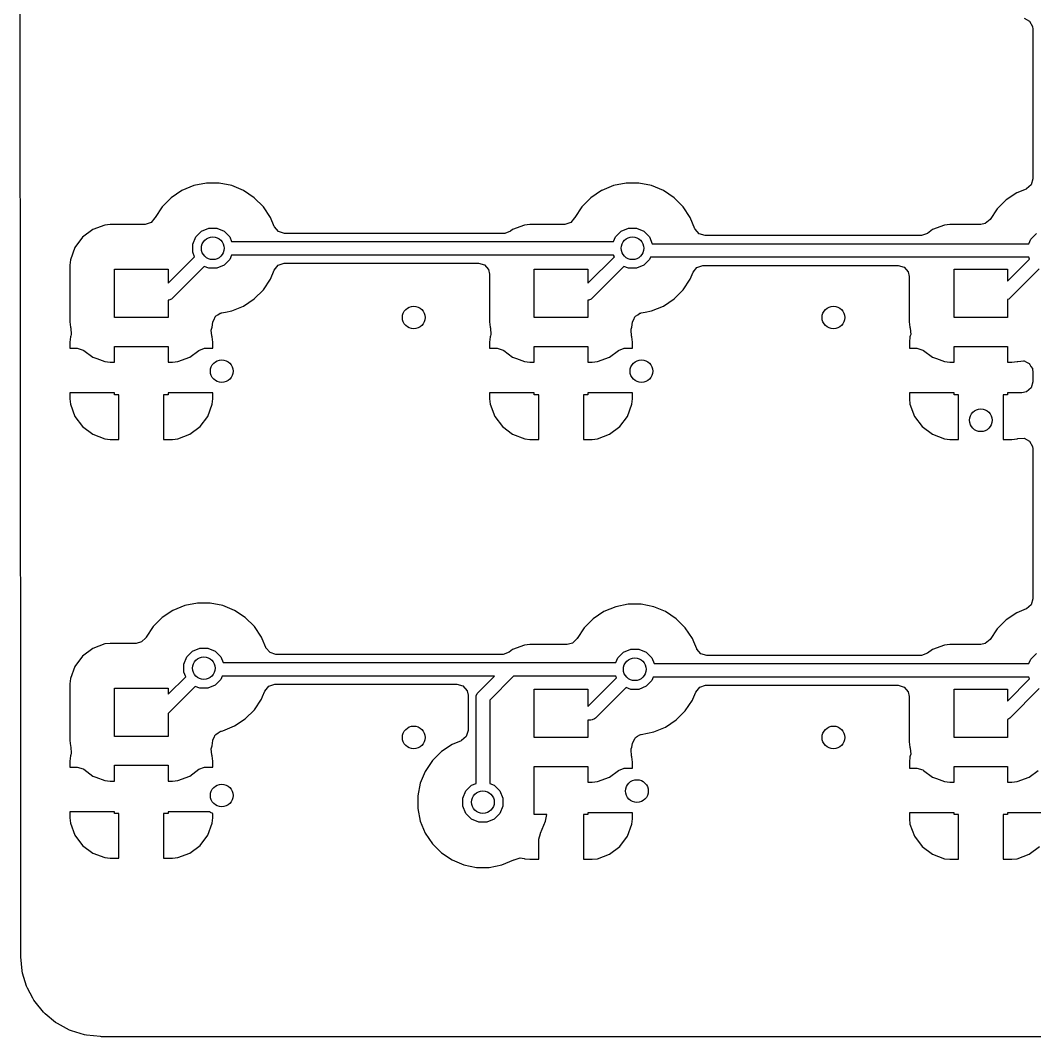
# Model space of a CAD drawing. Header units: inches. Extents: x 4.885 to 5.705, y -4.488 to -3.591.
# Drawn here: x 4.8856 to 5.3328, y -4.4882 to -4.0403 of the extents above; entities that cross this region are included whole.
import ezdxf

# ---------------------------------------------------------------- set-up
doc = ezdxf.new("R2010")
doc.units = ezdxf.units.IN
doc.header["$MEASUREMENT"] = 0
doc.layers.add('BLACK', color=250, linetype='CONTINUOUS')

msp = doc.modelspace()

# ---------------------------------------------------------------- linework, layer by layer
at = {"layer": 'BLACK', "linetype": 'CONTINUOUS'}
for p, q in [((4.88573, -4.20716), (4.88564, -4.02212)), ((5.32818, -4.03935), (5.33059, -4.04066)), ((5.33059, -4.04066), (5.33191, -4.04308)), ((5.33191, -4.04308), (5.33202, -4.04412)), ((5.33202, -4.04412), (5.33202, -4.11012)), ((5.33202, -4.11012), (5.33124, -4.11276)), ((4.95688, -4.11531), (4.95217, -4.11845)), ((4.9621, -4.11315), (4.95688, -4.11531)), ((4.95688, -4.11531), (4.95688, -4.11531)), ((4.96765, -4.11204), (4.9621, -4.11315)), ((4.9621, -4.11315), (4.9621, -4.11315)), ((4.9733, -4.11204), (4.96765, -4.11204)), ((4.96765, -4.11204), (4.96765, -4.11204)), ((4.97884, -4.11315), (4.9733, -4.11204)), ((4.9733, -4.11204), (4.9733, -4.11204)), ((4.97885, -4.11315), (4.97884, -4.11315)), ((4.98407, -4.11531), (4.97885, -4.11315)), ((4.98877, -4.11845), (4.98407, -4.11531)), ((4.98407, -4.11531), (4.98407, -4.11531)), ((5.14191, -4.11531), (5.13721, -4.11845)), ((5.14192, -4.11531), (5.14191, -4.11531)), ((5.14714, -4.11315), (5.14192, -4.11531)), ((5.15268, -4.11204), (5.14714, -4.11315)), ((5.14714, -4.11315), (5.14714, -4.11315)), ((5.15834, -4.11204), (5.15268, -4.11204)), ((5.15268, -4.11204), (5.15268, -4.11204)), ((5.16388, -4.11315), (5.15834, -4.11204)), ((5.15834, -4.11204), (5.15834, -4.11204)), ((5.16911, -4.11531), (5.16388, -4.11315)), ((5.16388, -4.11315), (5.16388, -4.11315)), ((5.17381, -4.11845), (5.16911, -4.11531)), ((5.16911, -4.11531), (5.16911, -4.11531)), ((5.32901, -4.11463), (5.32499, -4.11629)), ((5.32917, -4.11456), (5.32901, -4.11463)), ((5.33124, -4.11276), (5.32917, -4.11456)), ((4.95217, -4.11845), (4.94818, -4.12245)), ((4.95217, -4.11845), (4.95217, -4.11845)), ((4.99277, -4.12245), (4.98877, -4.11845)), ((4.98877, -4.11845), (4.98877, -4.11845)), ((5.13721, -4.11845), (5.13322, -4.12245)), ((5.13721, -4.11845), (5.13721, -4.11845)), ((5.17781, -4.12245), (5.17381, -4.11845)), ((5.17381, -4.11845), (5.17381, -4.11845)), ((5.32028, -4.11944), (5.31629, -4.12343)), ((5.32499, -4.11629), (5.32028, -4.11944)), ((5.32028, -4.11944), (5.32028, -4.11944)), ((5.32499, -4.11629), (5.32499, -4.11629)), ((4.94818, -4.12245), (4.94503, -4.12715)), ((4.94818, -4.12245), (4.94818, -4.12245)), ((4.99591, -4.12715), (4.99277, -4.12245)), ((4.99277, -4.12245), (4.99277, -4.12245)), ((5.13322, -4.12245), (5.13007, -4.12715)), ((5.13322, -4.12245), (5.13322, -4.12245)), ((5.18095, -4.12715), (5.17781, -4.12245)), ((5.17781, -4.12245), (5.17781, -4.12245)), ((5.31629, -4.12343), (5.31315, -4.12813)), ((5.31629, -4.12343), (5.31629, -4.12343)), ((4.94492, -4.12736), (4.94325, -4.12942)), ((4.94493, -4.12734), (4.94492, -4.12736)), ((4.94492, -4.12736), (4.94492, -4.12736)), ((4.94498, -4.12728), (4.94493, -4.12734)), ((4.94503, -4.12715), (4.94498, -4.12728)), ((4.94503, -4.12715), (4.94503, -4.12715)), ((4.99758, -4.13117), (4.99591, -4.12715)), ((4.99591, -4.12715), (4.99591, -4.12715)), ((5.12996, -4.12736), (5.12829, -4.12942)), ((5.12997, -4.12734), (5.12996, -4.12736)), ((5.12996, -4.12736), (5.12996, -4.12736)), ((5.13002, -4.12728), (5.12997, -4.12734)), ((5.13007, -4.12715), (5.13002, -4.12728)), ((5.13007, -4.12715), (5.13007, -4.12715)), ((5.18302, -4.13216), (5.18095, -4.12715)), ((5.18095, -4.12715), (5.18095, -4.12715)), ((5.31315, -4.12813), (5.31104, -4.12989)), ((4.91762, -4.13253), (4.91309, -4.13592)), ((4.92293, -4.13055), (4.91762, -4.13253)), ((4.91762, -4.13253), (4.91762, -4.13253)), ((4.92528, -4.1303), (4.92293, -4.13055)), ((4.94047, -4.1303), (4.92528, -4.1303)), ((4.92528, -4.1303), (4.92528, -4.1303)), ((4.94064, -4.13029), (4.94047, -4.1303)), ((4.94325, -4.12942), (4.94064, -4.13029)), ((4.96299, -4.13575), (4.96547, -4.13326)), ((4.96547, -4.13326), (4.96872, -4.13192)), ((4.96872, -4.13192), (4.97223, -4.13192)), ((4.97223, -4.13192), (4.97547, -4.13326)), ((4.97547, -4.13326), (4.97796, -4.13575)), ((4.99764, -4.13133), (4.99758, -4.13117)), ((4.99945, -4.13341), (4.99764, -4.13133)), ((5.00209, -4.13419), (4.99945, -4.13341)), ((5.10175, -4.13321), (5.09917, -4.13417)), ((5.10266, -4.13253), (5.10175, -4.13321)), ((5.10797, -4.13055), (5.10266, -4.13253)), ((5.10266, -4.13253), (5.10266, -4.13253)), ((5.11032, -4.1303), (5.10797, -4.13055)), ((5.12551, -4.1303), (5.11032, -4.1303)), ((5.11032, -4.1303), (5.11032, -4.1303)), ((5.12568, -4.13029), (5.12551, -4.1303)), ((5.12829, -4.12942), (5.12568, -4.13029)), ((5.14803, -4.13575), (5.15051, -4.13326)), ((5.15051, -4.13326), (5.15376, -4.13192)), ((5.15376, -4.13192), (5.15727, -4.13192)), ((5.15727, -4.13192), (5.16051, -4.13326)), ((5.16051, -4.13326), (5.163, -4.13575)), ((5.18309, -4.13232), (5.18302, -4.13216)), ((5.18489, -4.13439), (5.18309, -4.13232)), ((5.2877, -4.13253), (5.28548, -4.1342)), ((5.29301, -4.13055), (5.2877, -4.13253)), ((5.2877, -4.13253), (5.2877, -4.13253)), ((5.29536, -4.1303), (5.29301, -4.13055)), ((5.30909, -4.1303), (5.29536, -4.1303)), ((5.29536, -4.1303), (5.29536, -4.1303)), ((5.31104, -4.12989), (5.30909, -4.1303)), ((4.91309, -4.13592), (4.90969, -4.14046)), ((4.91309, -4.13592), (4.91309, -4.13592)), ((4.96165, -4.13899), (4.96299, -4.13575)), ((4.97796, -4.13575), (4.97878, -4.13775)), ((4.97878, -4.13775), (5.1472, -4.13775)), ((5.09883, -4.13419), (5.00209, -4.13419)), ((5.09917, -4.13417), (5.09883, -4.13419)), ((5.1472, -4.13775), (5.14803, -4.13575)), ((5.163, -4.13575), (5.16423, -4.13873)), ((5.18753, -4.13517), (5.18489, -4.13439)), ((5.28255, -4.13517), (5.18753, -4.13517)), ((5.2829, -4.13516), (5.28255, -4.13517)), ((5.28548, -4.1342), (5.2829, -4.13516)), ((5.33027, -4.13873), (5.3311, -4.13673)), ((5.3311, -4.13673), (5.33358, -4.13425)), ((4.90969, -4.14046), (4.90771, -4.14577)), ((4.90969, -4.14046), (4.90969, -4.14046)), ((4.96165, -4.1425), (4.96165, -4.13899)), ((4.96247, -4.1445), (4.96165, -4.1425)), ((5.16423, -4.13873), (5.33027, -4.13873)), ((4.90771, -4.14577), (4.90746, -4.14812)), ((4.90771, -4.14577), (4.90771, -4.14577)), ((4.95079, -4.15619), (4.96247, -4.1445)), ((4.97796, -4.14575), (4.97547, -4.14823)), ((4.97878, -4.14375), (4.97796, -4.14575)), ((5.1472, -4.14375), (4.97878, -4.14375)), ((4.9993, -4.14818), (5.00191, -4.14731)), ((5.00191, -4.14731), (5.00209, -4.14731)), ((5.00209, -4.14731), (5.08762, -4.14731)), ((5.08762, -4.14731), (5.09026, -4.14809)), ((5.13583, -4.15619), (5.14751, -4.1445)), ((5.14751, -4.1445), (5.1472, -4.14375)), ((5.163, -4.14575), (5.16051, -4.14823)), ((5.16342, -4.14473), (5.163, -4.14575)), ((5.33027, -4.14473), (5.16342, -4.14473)), ((5.32087, -4.15521), (5.33058, -4.14549)), ((5.33058, -4.14549), (5.33027, -4.14473)), ((4.90746, -4.14812), (4.90746, -4.14812)), ((4.90746, -4.14812), (4.90746, -4.14812)), ((4.90746, -4.14812), (4.90746, -4.17314)), ((4.92717, -4.17126), (4.92717, -4.15)), ((4.92717, -4.15), (4.95079, -4.15)), ((4.95079, -4.15), (4.95079, -4.15619)), ((4.96672, -4.14875), (4.95271, -4.16275)), ((4.96872, -4.14958), (4.96672, -4.14875)), ((4.97223, -4.14958), (4.96872, -4.14958)), ((4.97547, -4.14823), (4.97223, -4.14958)), ((4.99591, -4.15434), (4.99758, -4.15032)), ((4.99758, -4.15032), (4.9993, -4.14818)), ((5.09026, -4.14809), (5.09206, -4.15016)), ((5.09206, -4.15016), (5.0925, -4.15219)), ((5.1122, -4.17126), (5.1122, -4.15)), ((5.1122, -4.15), (5.13583, -4.15)), ((5.13583, -4.15), (5.13583, -4.15619)), ((5.15176, -4.14875), (5.13775, -4.16275)), ((5.15376, -4.14958), (5.15176, -4.14875)), ((5.15727, -4.14958), (5.15376, -4.14958)), ((5.16051, -4.14823), (5.15727, -4.14958)), ((5.18095, -4.15434), (5.18221, -4.15131)), ((5.18221, -4.15131), (5.18393, -4.14917)), ((5.18393, -4.14917), (5.18654, -4.1483)), ((5.18654, -4.1483), (5.18672, -4.1483)), ((5.18672, -4.1483), (5.27266, -4.1483)), ((5.27266, -4.1483), (5.2753, -4.14907)), ((5.2753, -4.14907), (5.2771, -4.15115)), ((5.2771, -4.15115), (5.27754, -4.15318)), ((5.29724, -4.17126), (5.29724, -4.15)), ((5.29724, -4.15), (5.32087, -4.15)), ((5.32087, -4.15), (5.32087, -4.15521)), ((5.33483, -4.14973), (5.32181, -4.16275)), ((4.99277, -4.15905), (4.99591, -4.15434)), ((5.0925, -4.15219), (5.0925, -4.17314)), ((5.17781, -4.15905), (5.18095, -4.15434)), ((5.27754, -4.15318), (5.27754, -4.17314)), ((4.98877, -4.16304), (4.99277, -4.15905)), ((5.17381, -4.16304), (5.17781, -4.15905)), ((4.95118, -4.16357), (4.95079, -4.16361)), ((4.95079, -4.16361), (4.95079, -4.17126)), ((4.95226, -4.16312), (4.95118, -4.16357)), ((4.95271, -4.16275), (4.95226, -4.16312)), ((4.98407, -4.16619), (4.98877, -4.16304)), ((5.13622, -4.16357), (5.13583, -4.16361)), ((5.13583, -4.16361), (5.13583, -4.17126)), ((5.1373, -4.16312), (5.13622, -4.16357)), ((5.13775, -4.16275), (5.1373, -4.16312)), ((5.16911, -4.16619), (5.17381, -4.16304)), ((5.32135, -4.16312), (5.32087, -4.16333)), ((5.32087, -4.16333), (5.32087, -4.17126)), ((5.32181, -4.16275), (5.32135, -4.16312)), ((4.97278, -4.17008), (4.97377, -4.1694)), ((4.97377, -4.1694), (4.97409, -4.16931)), ((4.97409, -4.16931), (4.97411, -4.1693)), ((4.97411, -4.1693), (4.97415, -4.1693)), ((4.97415, -4.1693), (4.97435, -4.16924)), ((4.97435, -4.16924), (4.97605, -4.1689)), ((4.97605, -4.1689), (4.97885, -4.16835)), ((4.97885, -4.16835), (4.98407, -4.16619)), ((5.15782, -4.17008), (5.1588, -4.1694)), ((5.1588, -4.1694), (5.15912, -4.16931)), ((5.15912, -4.16931), (5.15915, -4.1693)), ((5.15915, -4.1693), (5.15919, -4.1693)), ((5.15919, -4.1693), (5.15939, -4.16924)), ((5.15939, -4.16924), (5.16109, -4.1689)), ((5.16109, -4.1689), (5.16388, -4.16835)), ((5.16388, -4.16835), (5.16911, -4.16619)), ((4.90746, -4.17314), (4.90746, -4.17314)), ((4.90746, -4.17314), (4.90771, -4.17549)), ((4.95079, -4.17126), (4.92717, -4.17126)), ((4.97024, -4.17549), (4.97047, -4.17333)), ((4.97047, -4.17333), (4.97051, -4.17315)), ((4.97051, -4.17315), (4.97105, -4.17208)), ((4.97105, -4.17208), (4.97151, -4.17097)), ((4.97151, -4.17097), (4.97166, -4.17086)), ((4.97166, -4.17086), (4.97174, -4.17069)), ((4.97174, -4.17069), (4.97278, -4.17008)), ((5.0925, -4.17314), (5.0925, -4.17314)), ((5.0925, -4.17314), (5.09275, -4.17549)), ((5.13583, -4.17126), (5.1122, -4.17126)), ((5.15528, -4.17549), (5.15551, -4.17333)), ((5.15551, -4.17333), (5.15554, -4.17315)), ((5.15554, -4.17315), (5.15609, -4.17208)), ((5.15609, -4.17208), (5.15654, -4.17097)), ((5.15654, -4.17097), (5.1567, -4.17086)), ((5.1567, -4.17086), (5.15678, -4.17069)), ((5.15678, -4.17069), (5.15782, -4.17008)), ((5.27754, -4.17314), (5.27754, -4.17314)), ((5.27754, -4.17314), (5.27779, -4.17549)), ((5.32087, -4.17126), (5.29724, -4.17126)), ((4.90771, -4.17549), (4.90789, -4.17596)), ((4.90789, -4.17596), (4.90808, -4.1787)), ((4.96984, -4.17678), (4.96992, -4.17636)), ((4.97007, -4.17937), (4.96984, -4.17678)), ((4.96992, -4.17636), (4.97024, -4.17549)), ((5.09275, -4.17549), (5.09293, -4.17596)), ((5.09293, -4.17596), (5.09312, -4.1787)), ((5.15488, -4.17678), (5.15495, -4.17636)), ((5.1551, -4.17937), (5.15488, -4.17678)), ((5.15495, -4.17636), (5.15528, -4.17549)), ((5.27779, -4.17549), (5.27797, -4.17596)), ((5.27797, -4.17596), (5.27816, -4.1787)), ((4.90773, -4.17979), (4.90748, -4.18213)), ((4.90748, -4.18213), (4.90748, -4.1848)), ((4.90789, -4.17937), (4.90773, -4.17979)), ((4.90773, -4.17979), (4.90773, -4.17979)), ((4.90808, -4.1787), (4.90789, -4.17937)), ((4.97022, -4.17979), (4.97007, -4.17937)), ((4.97047, -4.18213), (4.97022, -4.17979)), ((4.97047, -4.1848), (4.97047, -4.18213)), ((4.97047, -4.18213), (4.97047, -4.18213)), ((5.09277, -4.17979), (5.09252, -4.18213)), ((5.09252, -4.18213), (5.09252, -4.1848)), ((5.09293, -4.17937), (5.09277, -4.17979)), ((5.09277, -4.17979), (5.09277, -4.17979)), ((5.09312, -4.1787), (5.09293, -4.17937)), ((5.15526, -4.17979), (5.1551, -4.17937)), ((5.15551, -4.18213), (5.15526, -4.17979)), ((5.15551, -4.1848), (5.15551, -4.18213)), ((5.15551, -4.18213), (5.15551, -4.18213)), ((5.27781, -4.17979), (5.27756, -4.18213)), ((5.27756, -4.18213), (5.27756, -4.1848)), ((5.27797, -4.17937), (5.27781, -4.17979)), ((5.27781, -4.17979), (5.27781, -4.17979)), ((5.27816, -4.1787), (5.27797, -4.17937)), ((4.90748, -4.1848), (4.91075, -4.1848)), ((4.91075, -4.1848), (4.91339, -4.18558)), ((4.91339, -4.18558), (4.91368, -4.18578)), ((4.91368, -4.18578), (4.91762, -4.18873)), ((4.92717, -4.19096), (4.92717, -4.18402)), ((4.92717, -4.18402), (4.95079, -4.18402)), ((4.95079, -4.18402), (4.95079, -4.19096)), ((4.96033, -4.18873), (4.96428, -4.18578)), ((4.96428, -4.18578), (4.96685, -4.18482)), ((4.96685, -4.18482), (4.9672, -4.1848)), ((4.9672, -4.1848), (4.97047, -4.1848)), ((5.09252, -4.1848), (5.09579, -4.1848)), ((5.09579, -4.1848), (5.09843, -4.18558)), ((5.09843, -4.18558), (5.09872, -4.18578)), ((5.09872, -4.18578), (5.10266, -4.18873)), ((5.1122, -4.19096), (5.1122, -4.18402)), ((5.1122, -4.18402), (5.13583, -4.18402)), ((5.13583, -4.18402), (5.13583, -4.19096)), ((5.14537, -4.18873), (5.14931, -4.18578)), ((5.14931, -4.18578), (5.15189, -4.18482)), ((5.15189, -4.18482), (5.15224, -4.1848)), ((5.15224, -4.1848), (5.15551, -4.1848)), ((5.27756, -4.1848), (5.28083, -4.1848)), ((5.28083, -4.1848), (5.28347, -4.18558)), ((5.28347, -4.18558), (5.28376, -4.18578)), ((5.28376, -4.18578), (5.2877, -4.18873)), ((5.29724, -4.19096), (5.29724, -4.18402)), ((5.29724, -4.18402), (5.32087, -4.18402)), ((5.32087, -4.18402), (5.32087, -4.19096)), ((4.91762, -4.18873), (4.91762, -4.18873)), ((4.91762, -4.18873), (4.91939, -4.18939)), ((4.91939, -4.18939), (4.92293, -4.19071)), ((4.92293, -4.19071), (4.92528, -4.19096)), ((4.92528, -4.19096), (4.92717, -4.19096)), ((4.95079, -4.19096), (4.95267, -4.19096)), ((4.95267, -4.19096), (4.95502, -4.19071)), ((4.95502, -4.19071), (4.96033, -4.18873)), ((5.10266, -4.18873), (5.10266, -4.18873)), ((5.10266, -4.18873), (5.10443, -4.18939)), ((5.10443, -4.18939), (5.10797, -4.19071)), ((5.10797, -4.19071), (5.11032, -4.19096)), ((5.11032, -4.19096), (5.1122, -4.19096)), ((5.13583, -4.19096), (5.13771, -4.19096)), ((5.13771, -4.19096), (5.14006, -4.19071)), ((5.14006, -4.19071), (5.14537, -4.18873)), ((5.2877, -4.18873), (5.2877, -4.18873)), ((5.2877, -4.18873), (5.28947, -4.18939)), ((5.28947, -4.18939), (5.29301, -4.19071)), ((5.29301, -4.19071), (5.29536, -4.19096)), ((5.29536, -4.19096), (5.29724, -4.19096)), ((5.32087, -4.19096), (5.32275, -4.19096)), ((5.32275, -4.19096), (5.3251, -4.19071)), ((5.3251, -4.19071), (5.32543, -4.19059)), ((5.32543, -4.19059), (5.32664, -4.1905)), ((5.32664, -4.1905), (5.32783, -4.19033)), ((5.32783, -4.19033), (5.328, -4.1904)), ((5.328, -4.1904), (5.32818, -4.19039)), ((5.32818, -4.19039), (5.32924, -4.19097)), ((5.32924, -4.19097), (5.33033, -4.19147)), ((5.33033, -4.19147), (5.33043, -4.19162)), ((5.33043, -4.19162), (5.33059, -4.19171)), ((5.33059, -4.19171), (5.33117, -4.19277)), ((5.33117, -4.19277), (5.33182, -4.19379)), ((5.33182, -4.19379), (5.33186, -4.19403)), ((5.33186, -4.19403), (5.33191, -4.19412)), ((5.33191, -4.19412), (5.33202, -4.19516)), ((5.33202, -4.19516), (5.33202, -4.19961)), ((5.33202, -4.19961), (5.33124, -4.20225)), ((4.92717, -4.20449), (4.90748, -4.20449)), ((4.90748, -4.20449), (4.90748, -4.20716)), ((4.92717, -4.20528), (4.92717, -4.20449)), ((4.92913, -4.20528), (4.92717, -4.20528)), ((4.92913, -4.22496), (4.92913, -4.20528)), ((4.95079, -4.20528), (4.94882, -4.20528)), ((4.94882, -4.20528), (4.94882, -4.22496)), ((4.97047, -4.20449), (4.95079, -4.20449)), ((4.95079, -4.20449), (4.95079, -4.20528)), ((4.97047, -4.20716), (4.97047, -4.20449)), ((5.1122, -4.20449), (5.09252, -4.20449)), ((5.09252, -4.20449), (5.09252, -4.20716)), ((5.1122, -4.20528), (5.1122, -4.20449)), ((5.11417, -4.20528), (5.1122, -4.20528)), ((5.11417, -4.22496), (5.11417, -4.20528)), ((5.13583, -4.20528), (5.13386, -4.20528)), ((5.13386, -4.20528), (5.13386, -4.22496)), ((5.15551, -4.20449), (5.13583, -4.20449)), ((5.13583, -4.20449), (5.13583, -4.20528)), ((5.15551, -4.20716), (5.15551, -4.20449)), ((5.29724, -4.20449), (5.27756, -4.20449)), ((5.27756, -4.20449), (5.27756, -4.20716)), ((5.29724, -4.20528), (5.29724, -4.20449)), ((5.29921, -4.20528), (5.29724, -4.20528)), ((5.29921, -4.22496), (5.29921, -4.20528)), ((5.32087, -4.20528), (5.3189, -4.20528)), ((5.3189, -4.20528), (5.3189, -4.22496)), ((5.32714, -4.20449), (5.32087, -4.20449)), ((5.32087, -4.20449), (5.32087, -4.20528)), ((5.32917, -4.20405), (5.32714, -4.20449)), ((5.33124, -4.20225), (5.32917, -4.20405)), ((4.8858, -4.36374), (4.88573, -4.20716)), ((4.90748, -4.20716), (4.90773, -4.2095)), ((4.90773, -4.2095), (4.90773, -4.2095)), ((4.90773, -4.2095), (4.90971, -4.21481)), ((4.96824, -4.21481), (4.97022, -4.2095)), ((4.97022, -4.2095), (4.97047, -4.20716)), ((4.97022, -4.2095), (4.97022, -4.2095)), ((4.97047, -4.20716), (4.97047, -4.20716)), ((5.09252, -4.20716), (5.09277, -4.2095)), ((5.09277, -4.2095), (5.09277, -4.2095)), ((5.09277, -4.2095), (5.09475, -4.21481)), ((5.15328, -4.21481), (5.15526, -4.2095)), ((5.15526, -4.2095), (5.15551, -4.20716)), ((5.15526, -4.2095), (5.15526, -4.2095)), ((5.15551, -4.20716), (5.15551, -4.20716)), ((5.27756, -4.20716), (5.27781, -4.2095)), ((5.27781, -4.2095), (5.27781, -4.2095)), ((5.27781, -4.2095), (5.27979, -4.21481)), ((4.90971, -4.21481), (4.90971, -4.21481)), ((4.90971, -4.21481), (4.9131, -4.21934)), ((4.96485, -4.21934), (4.96824, -4.21481)), ((4.96824, -4.21481), (4.96824, -4.21481)), ((5.09475, -4.21481), (5.09475, -4.21481)), ((5.09475, -4.21481), (5.09814, -4.21934)), ((5.14989, -4.21934), (5.15328, -4.21481)), ((5.15328, -4.21481), (5.15328, -4.21481)), ((5.27979, -4.21481), (5.27979, -4.21481)), ((5.27979, -4.21481), (5.28318, -4.21934)), ((4.9131, -4.21934), (4.9131, -4.21934)), ((4.9131, -4.21934), (4.91763, -4.22273)), ((4.91763, -4.22273), (4.91763, -4.22273)), ((4.91763, -4.22273), (4.92294, -4.22471)), ((4.95501, -4.22471), (4.96032, -4.22273)), ((4.96032, -4.22273), (4.96485, -4.21934)), ((4.96032, -4.22273), (4.96032, -4.22273)), ((4.96485, -4.21934), (4.96485, -4.21934)), ((5.09814, -4.21934), (5.09814, -4.21934)), ((5.09814, -4.21934), (5.10267, -4.22273)), ((5.10267, -4.22273), (5.10267, -4.22273)), ((5.10267, -4.22273), (5.10798, -4.22471)), ((5.14005, -4.22471), (5.14536, -4.22273)), ((5.14536, -4.22273), (5.14989, -4.21934)), ((5.14536, -4.22273), (5.14536, -4.22273)), ((5.14989, -4.21934), (5.14989, -4.21934)), ((5.28318, -4.21934), (5.28318, -4.21934)), ((5.28318, -4.21934), (5.28771, -4.22273)), ((5.28771, -4.22273), (5.28771, -4.22273)), ((5.28771, -4.22273), (5.29302, -4.22471)), ((4.92294, -4.22471), (4.92294, -4.22471)), ((4.92294, -4.22471), (4.92528, -4.22496)), ((4.92528, -4.22496), (4.92528, -4.22496)), ((4.92528, -4.22496), (4.92913, -4.22496)), ((4.94882, -4.22496), (4.95267, -4.22496)), ((4.95267, -4.22496), (4.95501, -4.22471)), ((4.95267, -4.22496), (4.95267, -4.22496)), ((4.95501, -4.22471), (4.95501, -4.22471)), ((5.10798, -4.22471), (5.10798, -4.22471)), ((5.10798, -4.22471), (5.11032, -4.22496)), ((5.11032, -4.22496), (5.11032, -4.22496)), ((5.11032, -4.22496), (5.11417, -4.22496)), ((5.13386, -4.22496), (5.13771, -4.22496)), ((5.13771, -4.22496), (5.14005, -4.22471)), ((5.13771, -4.22496), (5.13771, -4.22496)), ((5.14005, -4.22471), (5.14005, -4.22471)), ((5.29302, -4.22471), (5.29302, -4.22471)), ((5.29302, -4.22471), (5.29536, -4.22496)), ((5.29536, -4.22496), (5.29536, -4.22496)), ((5.29536, -4.22496), (5.29921, -4.22496)), ((5.3189, -4.22496), (5.32275, -4.22496)), ((5.32275, -4.22496), (5.32509, -4.22471)), ((5.32275, -4.22496), (5.32275, -4.22496)), ((5.32509, -4.22471), (5.32543, -4.22458)), ((5.32509, -4.22471), (5.32509, -4.22471)), ((5.32543, -4.22458), (5.32818, -4.22439)), ((5.32818, -4.22439), (5.33059, -4.2257)), ((5.33059, -4.2257), (5.33191, -4.22812)), ((5.33191, -4.22812), (5.33202, -4.22916)), ((5.33202, -4.22916), (5.33202, -4.29516)), ((4.95816, -4.29819), (4.95294, -4.30035)), ((4.96371, -4.29708), (4.95816, -4.29819)), ((4.95816, -4.29819), (4.95816, -4.29819)), ((4.96936, -4.29708), (4.96371, -4.29708)), ((4.96371, -4.29708), (4.96371, -4.29708)), ((4.97491, -4.29819), (4.96936, -4.29708)), ((4.96936, -4.29708), (4.96936, -4.29708)), ((4.98013, -4.30035), (4.97491, -4.29819)), ((4.97491, -4.29819), (4.97491, -4.29819)), ((5.14812, -4.29868), (5.1429, -4.30084)), ((5.15367, -4.29757), (5.14812, -4.29868)), ((5.14812, -4.29868), (5.14812, -4.29868)), ((5.15932, -4.29757), (5.15367, -4.29757)), ((5.15367, -4.29757), (5.15367, -4.29757)), ((5.16487, -4.29868), (5.15932, -4.29757)), ((5.15932, -4.29757), (5.15932, -4.29757)), ((5.17009, -4.30084), (5.16487, -4.29868)), ((5.16487, -4.29868), (5.16487, -4.29868)), ((5.32917, -4.2996), (5.32901, -4.29967)), ((5.33124, -4.2978), (5.32917, -4.2996)), ((5.33202, -4.29516), (5.33124, -4.2978)), ((4.94824, -4.30349), (4.94424, -4.30749)), ((4.95294, -4.30035), (4.94824, -4.30349)), ((4.94824, -4.30349), (4.94824, -4.30349)), ((4.95294, -4.30035), (4.95294, -4.30035)), ((4.98483, -4.30349), (4.98013, -4.30035)), ((4.98013, -4.30035), (4.98013, -4.30035)), ((4.98883, -4.30749), (4.98483, -4.30349)), ((4.98483, -4.30349), (4.98483, -4.30349)), ((5.1382, -4.30398), (5.1342, -4.30798)), ((5.1429, -4.30084), (5.1382, -4.30398)), ((5.1382, -4.30398), (5.1382, -4.30398)), ((5.1429, -4.30084), (5.1429, -4.30084)), ((5.17479, -4.30398), (5.17009, -4.30084)), ((5.17009, -4.30084), (5.17009, -4.30084)), ((5.17879, -4.30798), (5.17479, -4.30398)), ((5.17479, -4.30398), (5.17479, -4.30398)), ((5.32499, -4.30133), (5.32028, -4.30448)), ((5.32901, -4.29967), (5.32499, -4.30133)), ((5.32499, -4.30133), (5.32499, -4.30133)), ((4.94424, -4.30749), (4.9411, -4.31219)), ((4.99197, -4.31219), (4.98883, -4.30749)), ((4.98883, -4.30749), (4.98883, -4.30749)), ((5.1342, -4.30798), (5.13106, -4.31268)), ((5.1342, -4.30798), (5.1342, -4.30798)), ((5.18193, -4.31268), (5.17879, -4.30798)), ((5.17879, -4.30798), (5.17879, -4.30798)), ((5.31629, -4.30847), (5.31315, -4.31316)), ((5.32028, -4.30448), (5.31629, -4.30847)), ((5.31629, -4.30847), (5.31629, -4.30847)), ((5.32028, -4.30448), (5.32028, -4.30448)), ((4.94095, -4.31238), (4.93912, -4.31424)), ((4.94096, -4.31239), (4.94095, -4.31238)), ((4.94101, -4.31232), (4.94096, -4.31239)), ((4.94105, -4.31228), (4.94101, -4.31232)), ((4.9411, -4.31219), (4.94105, -4.31228)), ((4.99225, -4.31287), (4.99197, -4.31219)), ((4.99197, -4.31219), (4.99197, -4.31219)), ((4.99197, -4.31219), (4.99197, -4.31219)), ((4.99384, -4.3167), (4.99225, -4.31287)), ((5.13091, -4.31287), (5.12909, -4.31472)), ((5.13092, -4.31288), (5.13091, -4.31287)), ((5.13099, -4.31278), (5.13092, -4.31288)), ((5.13102, -4.31275), (5.13099, -4.31278)), ((5.13106, -4.31268), (5.13102, -4.31275)), ((5.18258, -4.31424), (5.18193, -4.31268)), ((5.18193, -4.31268), (5.18193, -4.31268)), ((5.18193, -4.31268), (5.18193, -4.31268)), ((4.91762, -4.31709), (4.91309, -4.32049)), ((4.92293, -4.31511), (4.91762, -4.31709)), ((4.91762, -4.31709), (4.91762, -4.31709)), ((4.92528, -4.31486), (4.92293, -4.31511)), ((4.93674, -4.31486), (4.92528, -4.31486)), ((4.92528, -4.31486), (4.92528, -4.31486)), ((4.93912, -4.31424), (4.93674, -4.31486)), ((4.96154, -4.3183), (4.96478, -4.31696)), ((4.96478, -4.31696), (4.96829, -4.31696)), ((4.96829, -4.31696), (4.97154, -4.3183)), ((4.99391, -4.31686), (4.99384, -4.3167)), ((4.99571, -4.31894), (4.99391, -4.31686)), ((5.10797, -4.31559), (5.10266, -4.31757)), ((5.11032, -4.31533), (5.10797, -4.31559)), ((5.12671, -4.31533), (5.11032, -4.31533)), ((5.11032, -4.31533), (5.11032, -4.31533)), ((5.12909, -4.31472), (5.12671, -4.31533)), ((5.1515, -4.3188), (5.15474, -4.31745)), ((5.15474, -4.31745), (5.15825, -4.31745)), ((5.15825, -4.31745), (5.1615, -4.3188)), ((5.1838, -4.31719), (5.18258, -4.31424)), ((5.18387, -4.31735), (5.1838, -4.31719)), ((5.18567, -4.31943), (5.18387, -4.31735)), ((5.29301, -4.31559), (5.2877, -4.31757)), ((5.29536, -4.31533), (5.29301, -4.31559)), ((5.30909, -4.31533), (5.29536, -4.31533)), ((5.29536, -4.31533), (5.29536, -4.31533)), ((5.31104, -4.31493), (5.30909, -4.31533)), ((5.31315, -4.31316), (5.31104, -4.31493)), ((4.91309, -4.32049), (4.90969, -4.32503)), ((4.91309, -4.32049), (4.91309, -4.32049)), ((4.95771, -4.32403), (4.95905, -4.32079)), ((4.95905, -4.32079), (4.96154, -4.3183)), ((4.97154, -4.3183), (4.97402, -4.32079)), ((4.97402, -4.32079), (4.97505, -4.32328)), ((4.99835, -4.31972), (4.99571, -4.31894)), ((5.09817, -4.31972), (4.99835, -4.31972)), ((5.09852, -4.3197), (5.09817, -4.31972)), ((5.10109, -4.31874), (5.09852, -4.3197)), ((5.10266, -4.31757), (5.10109, -4.31874)), ((5.10266, -4.31757), (5.10266, -4.31757)), ((5.14818, -4.32328), (5.14901, -4.32128)), ((5.14901, -4.32128), (5.1515, -4.3188)), ((5.1615, -4.3188), (5.16398, -4.32128)), ((5.16398, -4.32128), (5.16501, -4.32377)), ((5.18831, -4.32021), (5.18567, -4.31943)), ((5.28255, -4.32021), (5.18831, -4.32021)), ((5.2829, -4.3202), (5.28255, -4.32021)), ((5.28548, -4.31923), (5.2829, -4.3202)), ((5.2877, -4.31757), (5.28548, -4.31923)), ((5.2877, -4.31757), (5.2877, -4.31757)), ((5.33027, -4.32377), (5.3311, -4.32177)), ((5.3311, -4.32177), (5.33358, -4.31929)), ((4.90969, -4.32503), (4.90771, -4.33034)), ((4.90969, -4.32503), (4.90969, -4.32503)), ((4.95771, -4.32754), (4.95771, -4.32403)), ((4.97505, -4.32328), (5.10236, -4.32328)), ((5.10236, -4.32328), (5.14818, -4.32328)), ((5.16501, -4.32377), (5.33027, -4.32377)), ((4.90771, -4.33034), (4.90746, -4.33268)), ((4.90771, -4.33034), (4.90771, -4.33034)), ((4.95079, -4.33729), (4.95854, -4.32954)), ((4.95854, -4.32954), (4.95771, -4.32754)), ((4.97402, -4.33079), (4.97154, -4.33327)), ((4.97464, -4.32928), (4.97402, -4.33079)), ((5.09463, -4.32928), (4.97464, -4.32928)), ((5.08745, -4.33646), (5.09463, -4.32928)), ((5.10311, -4.32928), (5.09257, -4.33983)), ((5.14818, -4.32928), (5.10311, -4.32928)), ((5.13586, -4.34267), (5.1485, -4.33004)), ((5.1485, -4.33004), (5.14818, -4.32928)), ((5.1646, -4.32977), (5.16398, -4.33128)), ((5.33027, -4.32977), (5.1646, -4.32977)), ((5.32087, -4.34025), (5.33058, -4.33053)), ((5.33058, -4.33053), (5.33027, -4.32977)), ((4.90746, -4.33268), (4.90746, -4.33268)), ((4.90746, -4.33268), (4.90746, -4.33268)), ((4.90746, -4.33268), (4.90746, -4.35771)), ((4.92717, -4.35583), (4.92717, -4.33457)), ((4.92717, -4.33457), (4.95079, -4.33457)), ((4.96278, -4.33379), (4.95079, -4.34578)), ((4.95079, -4.33457), (4.95079, -4.33729)), ((4.96478, -4.33461), (4.96278, -4.33379)), ((4.96829, -4.33461), (4.96478, -4.33461)), ((4.97154, -4.33327), (4.96829, -4.33461)), ((4.99343, -4.33586), (4.99516, -4.33371)), ((4.99516, -4.33371), (4.99777, -4.33285)), ((4.99777, -4.33285), (4.99794, -4.33284)), ((4.99794, -4.33284), (5.07812, -4.33284)), ((5.07812, -4.33284), (5.08076, -4.33362)), ((5.08076, -4.33362), (5.08256, -4.3357)), ((5.1122, -4.3563), (5.1122, -4.33504)), ((5.1122, -4.33504), (5.13583, -4.33504)), ((5.13583, -4.33504), (5.13583, -4.34267)), ((5.15274, -4.33428), (5.13923, -4.34779)), ((5.15474, -4.33511), (5.15274, -4.33428)), ((5.15825, -4.33511), (5.15474, -4.33511)), ((5.1615, -4.33376), (5.15825, -4.33511)), ((5.16398, -4.33128), (5.1615, -4.33376)), ((5.1834, -4.33635), (5.18512, -4.33421)), ((5.18512, -4.33421), (5.18773, -4.33334)), ((5.18773, -4.33334), (5.18791, -4.33333)), ((5.18791, -4.33333), (5.27266, -4.33333)), ((5.27266, -4.33333), (5.2753, -4.33411)), ((5.2753, -4.33411), (5.2771, -4.33619)), ((5.29724, -4.3563), (5.29724, -4.33504)), ((5.29724, -4.33504), (5.32087, -4.33504)), ((5.32087, -4.33504), (5.32087, -4.34025)), ((5.33483, -4.33477), (5.32181, -4.34779)), ((4.98883, -4.34409), (4.99197, -4.33938)), ((4.99197, -4.33938), (4.99246, -4.33822)), ((4.99246, -4.33822), (4.99343, -4.33586)), ((5.08256, -4.3357), (5.083, -4.33772)), ((5.083, -4.33772), (5.083, -4.35323)), ((5.08657, -4.33858), (5.08662, -4.338)), ((5.08657, -4.37653), (5.08657, -4.33858)), ((5.08662, -4.338), (5.08707, -4.33692)), ((5.08707, -4.33692), (5.08745, -4.33646)), ((5.09257, -4.33983), (5.09257, -4.37653)), ((5.17879, -4.34458), (5.18193, -4.33988)), ((5.18193, -4.33988), (5.18214, -4.33938)), ((5.18214, -4.33938), (5.1834, -4.33635)), ((5.2771, -4.33619), (5.27754, -4.33822)), ((5.27754, -4.33822), (5.27754, -4.35818)), ((4.98483, -4.34808), (4.98883, -4.34409)), ((5.13583, -4.34267), (5.13586, -4.34267)), ((4.95079, -4.34578), (4.95079, -4.35583)), ((4.98013, -4.35123), (4.98483, -4.34808)), ((5.13711, -4.34867), (5.13583, -4.34867)), ((5.13583, -4.34867), (5.13583, -4.3563)), ((5.13769, -4.34861), (5.13711, -4.34867)), ((5.13877, -4.34816), (5.13769, -4.34861)), ((5.13923, -4.34779), (5.13877, -4.34816)), ((5.17009, -4.35172), (5.17479, -4.34858)), ((5.17479, -4.34858), (5.17879, -4.34458)), ((5.32135, -4.34816), (5.32087, -4.34836)), ((5.32087, -4.34836), (5.32087, -4.3563)), ((5.32181, -4.34779), (5.32135, -4.34816)), ((4.97491, -4.35339), (4.98013, -4.35123)), ((5.083, -4.35323), (5.08223, -4.35587)), ((5.16487, -4.35388), (5.17009, -4.35172)), ((4.90746, -4.35771), (4.90746, -4.35771)), ((4.90746, -4.35771), (4.90771, -4.36006)), ((4.95079, -4.35583), (4.92717, -4.35583)), ((4.97024, -4.36006), (4.97049, -4.35771)), ((4.97049, -4.35766), (4.97053, -4.35743)), ((4.97049, -4.35771), (4.97049, -4.35766)), ((4.97053, -4.35743), (4.97107, -4.35634)), ((4.97107, -4.35634), (4.97154, -4.35522)), ((4.97154, -4.35522), (4.97168, -4.35512)), ((4.97168, -4.35512), (4.97176, -4.35496)), ((4.97176, -4.35496), (4.9728, -4.35434)), ((4.9728, -4.35434), (4.9738, -4.35365)), ((4.9738, -4.35365), (4.97409, -4.35357)), ((4.97409, -4.35357), (4.97412, -4.35355)), ((4.97412, -4.35355), (4.97415, -4.35355)), ((4.97415, -4.35355), (4.97439, -4.35349)), ((4.97439, -4.35349), (4.97491, -4.35339)), ((5.07999, -4.35774), (5.07597, -4.3594)), ((5.08015, -4.35767), (5.07999, -4.35774)), ((5.08223, -4.35587), (5.08015, -4.35767)), ((5.13583, -4.3563), (5.1122, -4.3563)), ((5.15549, -4.35881), (5.15603, -4.35778)), ((5.15603, -4.35778), (5.15647, -4.35671)), ((5.15647, -4.35671), (5.15666, -4.35658)), ((5.15666, -4.35658), (5.15677, -4.35637)), ((5.15677, -4.35637), (5.15778, -4.3558)), ((5.15778, -4.3558), (5.15873, -4.35514)), ((5.15873, -4.35514), (5.15914, -4.35503)), ((5.15914, -4.35503), (5.15916, -4.35502)), ((5.15916, -4.35502), (5.15919, -4.35502)), ((5.15919, -4.35502), (5.15932, -4.35499)), ((5.15932, -4.35498), (5.16487, -4.35388)), ((5.15932, -4.35499), (5.15932, -4.35498)), ((5.15932, -4.35498), (5.15932, -4.35498)), ((5.32087, -4.3563), (5.29724, -4.3563)), ((4.90771, -4.36006), (4.90789, -4.36053)), ((4.90789, -4.36053), (4.90808, -4.36327)), ((4.96983, -4.36138), (4.96991, -4.36094)), ((4.97007, -4.36394), (4.96983, -4.36138)), ((4.96991, -4.36094), (4.97024, -4.36006)), ((5.07597, -4.3594), (5.07127, -4.36255)), ((5.07597, -4.3594), (5.07597, -4.3594)), ((5.15489, -4.36174), (5.15497, -4.36136)), ((5.1551, -4.36441), (5.15489, -4.36174)), ((5.15497, -4.36136), (5.15528, -4.36053)), ((5.15528, -4.36053), (5.15544, -4.35903)), ((5.15544, -4.35903), (5.15549, -4.35881)), ((5.27754, -4.35818), (5.27754, -4.35818)), ((5.27754, -4.35818), (5.27779, -4.36053)), ((5.27779, -4.36053), (5.27797, -4.361)), ((5.27797, -4.361), (5.27816, -4.36374)), ((4.88582, -4.38704), (4.8858, -4.36374)), ((4.90773, -4.36436), (4.90748, -4.3667)), ((4.90748, -4.3667), (4.90748, -4.36937)), ((4.90789, -4.36394), (4.90773, -4.36436)), ((4.90773, -4.36436), (4.90773, -4.36436)), ((4.90808, -4.36327), (4.90789, -4.36394)), ((4.97022, -4.36436), (4.97007, -4.36394)), ((4.97047, -4.3667), (4.97022, -4.36436)), ((4.97047, -4.36937), (4.97047, -4.3667)), ((4.97047, -4.3667), (4.97047, -4.3667)), ((5.06727, -4.36654), (5.06413, -4.37125)), ((5.07127, -4.36255), (5.06727, -4.36654)), ((5.06727, -4.36654), (5.06727, -4.36654)), ((5.07127, -4.36255), (5.07127, -4.36255)), ((5.15526, -4.36483), (5.1551, -4.36441)), ((5.15551, -4.36717), (5.15526, -4.36483)), ((5.27781, -4.36483), (5.27756, -4.36717)), ((5.27797, -4.36441), (5.27781, -4.36483)), ((5.27781, -4.36483), (5.27781, -4.36483)), ((5.27816, -4.36374), (5.27797, -4.36441)), ((4.90748, -4.36937), (4.91075, -4.36937)), ((4.91075, -4.36937), (4.91339, -4.37015)), ((4.91339, -4.37015), (4.91368, -4.37034)), ((4.91368, -4.37034), (4.91762, -4.3733)), ((4.92717, -4.37553), (4.92717, -4.36858)), ((4.92717, -4.36858), (4.95079, -4.36858)), ((4.95079, -4.36858), (4.95079, -4.37553)), ((4.96033, -4.3733), (4.96428, -4.37034)), ((4.96428, -4.37034), (4.96685, -4.36938)), ((4.96685, -4.36938), (4.9672, -4.36937)), ((4.9672, -4.36937), (4.97047, -4.36937)), ((5.06413, -4.37125), (5.06197, -4.37647)), ((5.06413, -4.37125), (5.06413, -4.37125)), ((5.1122, -4.39031), (5.1122, -4.36906)), ((5.1122, -4.36906), (5.13583, -4.36906)), ((5.13583, -4.36906), (5.13583, -4.376)), ((5.14537, -4.37377), (5.14931, -4.37082)), ((5.14931, -4.37082), (5.15189, -4.36985)), ((5.15189, -4.36985), (5.15224, -4.36984)), ((5.15224, -4.36984), (5.15551, -4.36984)), ((5.15551, -4.36984), (5.15551, -4.36717)), ((5.15551, -4.36717), (5.15551, -4.36717)), ((5.27756, -4.36717), (5.27756, -4.36984)), ((5.27756, -4.36984), (5.28083, -4.36984)), ((5.28083, -4.36984), (5.28347, -4.37062)), ((5.28347, -4.37062), (5.28376, -4.37082)), ((5.28376, -4.37082), (5.2877, -4.37377)), ((5.29724, -4.376), (5.29724, -4.36906)), ((5.29724, -4.36906), (5.32087, -4.36906)), ((5.32087, -4.36906), (5.32087, -4.376)), ((5.33041, -4.37377), (5.33435, -4.37082)), ((4.91762, -4.3733), (4.91762, -4.3733)), ((4.91762, -4.3733), (4.91889, -4.37377)), ((4.91889, -4.37377), (4.92293, -4.37528)), ((4.92293, -4.37528), (4.92528, -4.37553)), ((4.92528, -4.37553), (4.92717, -4.37553)), ((4.95079, -4.37553), (4.95267, -4.37553)), ((4.95267, -4.37553), (4.95502, -4.37528)), ((4.95502, -4.37528), (4.96033, -4.3733)), ((5.14006, -4.37575), (5.14537, -4.37377)), ((5.2877, -4.37377), (5.2877, -4.37377)), ((5.2877, -4.37377), (5.28947, -4.37443)), ((5.28947, -4.37443), (5.29301, -4.37575)), ((5.3251, -4.37575), (5.33041, -4.37377)), ((5.06197, -4.37647), (5.06086, -4.38202)), ((5.06197, -4.37647), (5.06197, -4.37647)), ((5.08074, -4.38309), (5.08208, -4.37984)), ((5.08208, -4.37984), (5.08457, -4.37736)), ((5.08457, -4.37736), (5.08657, -4.37653)), ((5.09257, -4.37653), (5.09457, -4.37736)), ((5.09457, -4.37736), (5.09705, -4.37984)), ((5.09705, -4.37984), (5.09839, -4.38309)), ((5.13583, -4.376), (5.13771, -4.376)), ((5.13771, -4.376), (5.14006, -4.37575)), ((5.13771, -4.376), (5.13771, -4.376)), ((5.29301, -4.37575), (5.29536, -4.376)), ((5.29536, -4.376), (5.29724, -4.376)), ((5.32087, -4.376), (5.32275, -4.376)), ((5.32275, -4.376), (5.3251, -4.37575)), ((5.06086, -4.38202), (5.06086, -4.38767)), ((5.08074, -4.3866), (5.08074, -4.38309)), ((5.09839, -4.38309), (5.09839, -4.3866)), ((4.88582, -4.39173), (4.88582, -4.38704)), ((4.92717, -4.38906), (4.90748, -4.38906)), ((4.90748, -4.38906), (4.90748, -4.39173)), ((4.92717, -4.38984), (4.92717, -4.38906)), ((4.96909, -4.38906), (4.95079, -4.38906)), ((4.95079, -4.38906), (4.95079, -4.38984)), ((4.96941, -4.38937), (4.96909, -4.38906)), ((5.06086, -4.38767), (5.06197, -4.39322)), ((5.08208, -4.38984), (5.08074, -4.3866)), ((5.09839, -4.3866), (5.09705, -4.38984)), ((4.88585, -4.45104), (4.88582, -4.39173)), ((4.90748, -4.39173), (4.90773, -4.39407)), ((4.92913, -4.38984), (4.92717, -4.38984)), ((4.92913, -4.40953), (4.92913, -4.38984)), ((4.95079, -4.38984), (4.94882, -4.38984)), ((4.94882, -4.38984), (4.94882, -4.40953)), ((4.97047, -4.38981), (4.96941, -4.38937)), ((4.97022, -4.39407), (4.97047, -4.39173)), ((4.97047, -4.39173), (4.97047, -4.38981)), ((4.97047, -4.39173), (4.97047, -4.39173)), ((5.06197, -4.39322), (5.06197, -4.39322)), ((5.06197, -4.39322), (5.06413, -4.39844)), ((5.08457, -4.39233), (5.08208, -4.38984)), ((5.08781, -4.39367), (5.08457, -4.39233)), ((5.09457, -4.39233), (5.09132, -4.39367)), ((5.09705, -4.38984), (5.09457, -4.39233)), ((5.11775, -4.39031), (5.1122, -4.39031)), ((5.115, -4.39844), (5.11717, -4.39322)), ((5.11717, -4.39322), (5.11775, -4.39031)), ((5.13583, -4.39031), (5.13386, -4.39031)), ((5.13386, -4.39031), (5.13386, -4.41)), ((5.15551, -4.38953), (5.13583, -4.38953)), ((5.13583, -4.38953), (5.13583, -4.39031)), ((5.15526, -4.39454), (5.15551, -4.3922)), ((5.15551, -4.3922), (5.15551, -4.38953)), ((5.15551, -4.3922), (5.15551, -4.3922)), ((5.29724, -4.38953), (5.27756, -4.38953)), ((5.27756, -4.38953), (5.27756, -4.3922)), ((5.27756, -4.3922), (5.27781, -4.39454)), ((5.29724, -4.39031), (5.29724, -4.38953)), ((5.29921, -4.39031), (5.29724, -4.39031)), ((5.29921, -4.41), (5.29921, -4.39031)), ((5.32087, -4.39031), (5.3189, -4.39031)), ((5.3189, -4.39031), (5.3189, -4.41)), ((5.34055, -4.38953), (5.32087, -4.38953)), ((5.32087, -4.38953), (5.32087, -4.39031)), ((4.90773, -4.39407), (4.90773, -4.39407)), ((4.90773, -4.39407), (4.90971, -4.39937)), ((4.96824, -4.39937), (4.97022, -4.39407)), ((4.97022, -4.39407), (4.97022, -4.39407)), ((5.09132, -4.39367), (5.08781, -4.39367)), ((5.15328, -4.39985), (5.15526, -4.39454)), ((5.15526, -4.39454), (5.15526, -4.39454)), ((5.27781, -4.39454), (5.27781, -4.39454)), ((5.27781, -4.39454), (5.27979, -4.39985)), ((4.90971, -4.39937), (4.90971, -4.39937)), ((4.90971, -4.39937), (4.9131, -4.4039)), ((4.96485, -4.4039), (4.96824, -4.39937)), ((4.96824, -4.39937), (4.96824, -4.39937)), ((5.06413, -4.39844), (5.06413, -4.39844)), ((5.06413, -4.39844), (5.06727, -4.40314)), ((5.11417, -4.40116), (5.11491, -4.39866)), ((5.11417, -4.41), (5.11417, -4.40116)), ((5.11489, -4.39865), (5.11494, -4.39857)), ((5.11491, -4.39866), (5.11489, -4.39865)), ((5.11494, -4.39857), (5.11495, -4.39853)), ((5.11495, -4.39853), (5.11499, -4.39845)), ((5.11499, -4.39845), (5.115, -4.39844)), ((5.14989, -4.40438), (5.15328, -4.39985)), ((5.15328, -4.39985), (5.15328, -4.39985)), ((5.27979, -4.39985), (5.27979, -4.39985)), ((5.27979, -4.39985), (5.28318, -4.40438)), ((4.9131, -4.4039), (4.9131, -4.40391)), ((4.9131, -4.40391), (4.91763, -4.4073)), ((4.96032, -4.4073), (4.96485, -4.40391)), ((4.96485, -4.40391), (4.96485, -4.4039)), ((5.06727, -4.40314), (5.06727, -4.40314)), ((5.06727, -4.40314), (5.07127, -4.40714)), ((5.14536, -4.40777), (5.14989, -4.40438)), ((5.14989, -4.40438), (5.14989, -4.40438)), ((5.28318, -4.40438), (5.28318, -4.40438)), ((5.28318, -4.40438), (5.28771, -4.40777)), ((5.3304, -4.40777), (5.33493, -4.40438)), ((4.91763, -4.4073), (4.91763, -4.4073)), ((4.91763, -4.4073), (4.92294, -4.40928)), ((4.92294, -4.40928), (4.92294, -4.40928)), ((4.92294, -4.40928), (4.92528, -4.40953)), ((4.92528, -4.40953), (4.92528, -4.40953)), ((4.92528, -4.40953), (4.92913, -4.40953)), ((4.94882, -4.40953), (4.95267, -4.40953)), ((4.95267, -4.40953), (4.95501, -4.40928)), ((4.95267, -4.40953), (4.95267, -4.40953)), ((4.95501, -4.40928), (4.96032, -4.4073)), ((4.95501, -4.40928), (4.95501, -4.40928)), ((4.96032, -4.4073), (4.96032, -4.4073)), ((5.07127, -4.40714), (5.07127, -4.40714)), ((5.07127, -4.40714), (5.07597, -4.41028)), ((5.07597, -4.41028), (5.07597, -4.41028)), ((5.07597, -4.41028), (5.07597, -4.41028)), ((5.07597, -4.41028), (5.08119, -4.41244)), ((5.09794, -4.41244), (5.10316, -4.41028)), ((5.10316, -4.41028), (5.10332, -4.41017)), ((5.10332, -4.41017), (5.10595, -4.40935)), ((5.10595, -4.40935), (5.10774, -4.40966)), ((5.10774, -4.40966), (5.10798, -4.40975)), ((5.10798, -4.40975), (5.10798, -4.40975)), ((5.10798, -4.40975), (5.11032, -4.41)), ((5.11032, -4.41), (5.11032, -4.41)), ((5.11032, -4.41), (5.11417, -4.41)), ((5.13386, -4.41), (5.13771, -4.41)), ((5.13771, -4.41), (5.14005, -4.40975)), ((5.13771, -4.41), (5.13771, -4.41)), ((5.14005, -4.40975), (5.14536, -4.40777)), ((5.14005, -4.40975), (5.14005, -4.40975)), ((5.14536, -4.40777), (5.14536, -4.40777)), ((5.28771, -4.40777), (5.28771, -4.40777)), ((5.28771, -4.40777), (5.29302, -4.40975)), ((5.29302, -4.40975), (5.29302, -4.40975)), ((5.29302, -4.40975), (5.29536, -4.41)), ((5.29536, -4.41), (5.29536, -4.41)), ((5.29536, -4.41), (5.29921, -4.41)), ((5.3189, -4.41), (5.32275, -4.41)), ((5.32275, -4.41), (5.32509, -4.40975)), ((5.32275, -4.41), (5.32275, -4.41)), ((5.32509, -4.40975), (5.3304, -4.40777)), ((5.32509, -4.40975), (5.32509, -4.40975)), ((5.3304, -4.40777), (5.3304, -4.40777)), ((5.08119, -4.41244), (5.08674, -4.41355)), ((5.08674, -4.41355), (5.08674, -4.41355)), ((5.08674, -4.41355), (5.08674, -4.41355)), ((5.08674, -4.41355), (5.09239, -4.41355)), ((5.09239, -4.41355), (5.09794, -4.41244)), ((5.09239, -4.41355), (5.09239, -4.41355)), ((4.88585, -4.45105), (4.88585, -4.45104)), ((4.88585, -4.45252), (4.88585, -4.45105)), ((4.88587, -4.45299), (4.88585, -4.45252)), ((4.88648, -4.45919), (4.88587, -4.45299)), ((4.88667, -4.46012), (4.88648, -4.45919)), ((4.8884, -4.46585), (4.88667, -4.46012)), ((4.88877, -4.46673), (4.8884, -4.46585)), ((4.89112, -4.47114), (4.88877, -4.46673)), ((4.89159, -4.47201), (4.89112, -4.47114)), ((4.89212, -4.4728), (4.89159, -4.47201)), ((4.89591, -4.47743), (4.89212, -4.4728)), ((4.89659, -4.4781), (4.89591, -4.47743)), ((4.90121, -4.4819), (4.89659, -4.4781)), ((4.90201, -4.48243), (4.90121, -4.4819)), ((4.90728, -4.48525), (4.90201, -4.48243)), ((4.90817, -4.48561), (4.90728, -4.48525)), ((4.91389, -4.48735), (4.90817, -4.48561)), ((4.91483, -4.48754), (4.91389, -4.48735)), ((4.92102, -4.48815), (4.91483, -4.48754)), ((4.9215, -4.48817), (4.92102, -4.48815)), ((5.66905, -4.48817), (4.9215, -4.48817))]:
    msp.add_line(p, q, dxfattribs=at)
at = {"layer": 'BLACK'}
for centre in [(4.97047, -4.14075), (5.15551, -4.14075), (5.05906, -4.17126), (5.24409, -4.17126), (4.97441, -4.19488), (5.15945, -4.19488), (5.30906, -4.21654), (4.96654, -4.32579), (5.1565, -4.32628), (5.05906, -4.3563), (5.24409, -4.3563), (5.15748, -4.37992), (4.97441, -4.38189), (5.08957, -4.38484)]:
    msp.add_circle(centre, 0.005, dxfattribs=at)
at = {"layer": 'WHITE'}
for centre in [(4.97047, -4.14075), (5.15551, -4.14075), (5.05906, -4.17126), (5.24409, -4.17126), (4.97441, -4.19488), (5.15945, -4.19488), (5.30906, -4.21654), (4.96654, -4.32579), (5.1565, -4.32628), (5.05906, -4.3563), (5.24409, -4.3563), (5.15748, -4.37992), (4.97441, -4.38189), (5.08957, -4.38484)]:
    msp.add_circle(centre, 0.005, dxfattribs=at)

doc.saveas('drawing.dxf')
